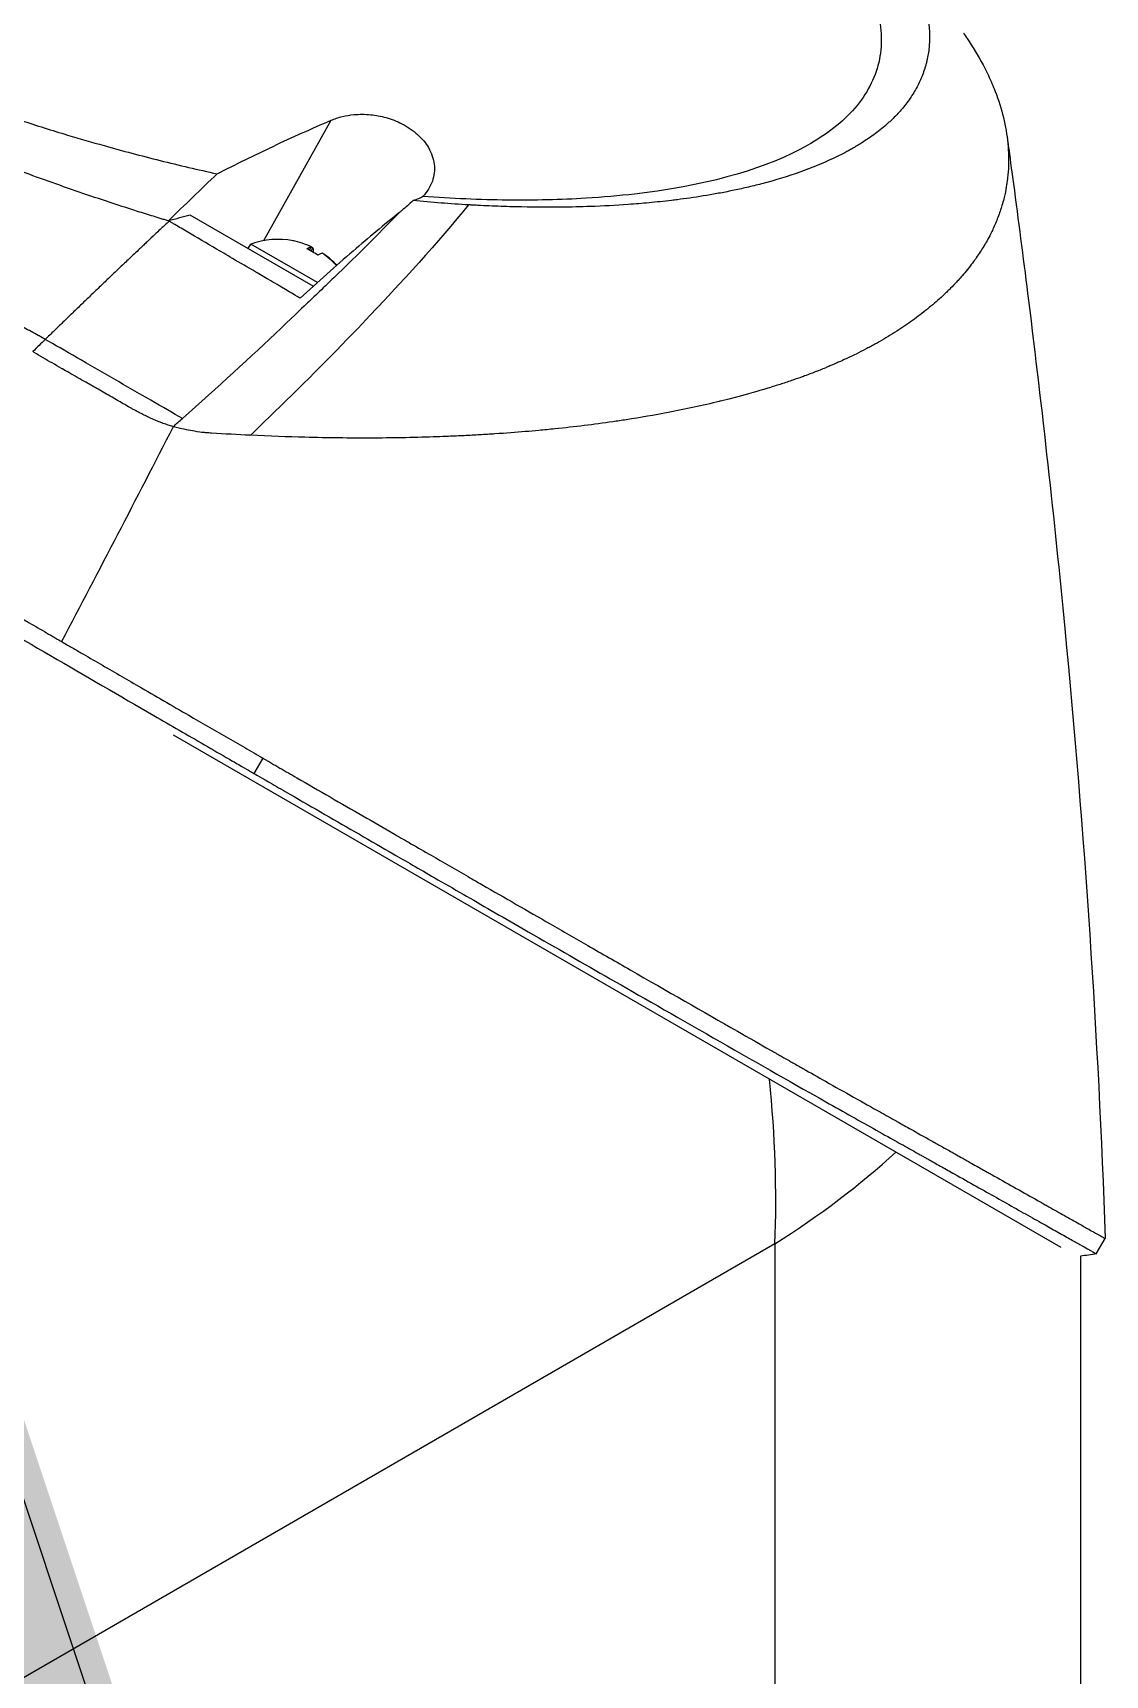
# Model space of a CAD drawing. Header units: millimetres. Extents: x 0 to 4378, y 0 to 2376.
# Drawn here: x 2708.6 to 2769.1, y 1173.6 to 1266.4 of the extents above; entities that cross this region are included whole.
import ezdxf

# ---------------------------------------------------------------- set-up
doc = ezdxf.new("R2010")
doc.units = ezdxf.units.MM
doc.header["$LTSCALE"] = 0.2
doc.layers.add('01_Object Line', color=4, linetype='Continuous')
doc.layers.add('12_Before Rev.Num.', color=5, linetype='Continuous')

# ---------------------------------------------------------------- blocks, each defined once
blk = doc.blocks.new('A$C990c551b_1')
for p, q in [((12.864, 220.649), (16.66, 227.445)), ((15.655, 218.07), (8.71, 222.079)), ((11.978, 220.193), (12.128, 220.452)), ((15.889, 218.281), (12.128, 220.452)), ((15.438, 220.107), (15.546, 220.293)), ((15.53, 220.059), (15.635, 220.241)), ((53.554, 220.383), (53.554, 220.383)), ((16.252, 219.874), (16.257, 219.883)), ((16.293, 218.048), (16.293, 218.048)), ((16.067, 217.832), (16.067, 217.832)), ((47.262, 214.734), (47.262, 214.734)), ((0.92, 213.725), (0.92, 213.724)), ((1.33, 213.488), (1.33, 213.488)), ((1.61, 213.327), (1.609, 213.328)), ((4.301, 211.789), (4.301, 211.789)), ((40.078, 211.946), (40.078, 211.946)), ((7.733, 192.721), (57.869, 163.775)), ((12.317, 190.538), (12.817, 191.404)), ((45.221, 166.388), (45.223, 166.389)), ((42.568, 164.516), (42.568, 164.516)), ((59.874, 163.412), (60.374, 164.278)), ((41.719, 163.965), (-2.97, 138.164)), ((41.719, 163.965), (41.719, 112.362)), ((59, 128.284), (59, 163.27))]:
    blk.add_line(p, q)
blk.add_arc((13.656, 216.199), 4.52, 78.91278, 109.76073)
for centre, major_axis, ratio, start_param, end_param in [((13.611, 216.225), (2.252, 3.901), 0.989823, 0.080554, 0.3277), ((12.413, 216.917), (2.14, 3.707), 0.142304, 0.011196, 0.084786), ((13.345, 216.378), (2.252, 3.901), 0.142304, 0.080554, 0.3277), ((13.477, 216.302), (2.14, 3.707), 0.989823, 6.1984, 6.367971), ((13.701, 216.173), (2.252, 3.901), 0.989823, 0.080554, 0.10379), ((13.345, 216.378), (2.252, 3.901), 0.142304, 5.966069, 6.202632), ((13.835, 216.096), (2.14, 3.707), 0.989823, 0.011196, 0.048719), ((13.967, 216.02), (2.252, 3.901), 0.142304, 0.080554, 0.3277), ((13.611, 216.225), (2.252, 3.901), 0.989823, 5.965058, 6.202632), ((13.701, 216.173), (2.252, 3.901), 0.989823, 5.986963, 6.202632), ((83.306, -15.333), (180.139, 312.009), 0.577341, 1.11638, 1.119299), ((0, 179.315), (55.75, 0), 0.57735, 1.480591, 1.480594), ((-79.709, 245.122), (-139.165, -83.727), 0.493461, 1.928726, 1.933233), ((0, 188.052), (-27.117, 52.444), 0.605881, 3.955109, 4.136536), ((0, 188.052), (58.977, 2.738), 0.605881, 5.469669, 5.651096)]:
    blk.add_ellipse(centre, major_axis=major_axis, ratio=ratio, start_param=start_param, end_param=end_param)
for points, knots in [([(-28.636, 246.821), (-28.558, 246.392), (-28.437, 245.956), (-28.112, 245.076), (-27.909, 244.631), (-27.507, 243.887), (-27.33, 243.59), (-26.885, 242.905), (-26.606, 242.515), (-26.003, 241.748), (-25.683, 241.37), (-25.131, 240.766), (-24.915, 240.538), (-24.485, 240.103), (-24.273, 239.895), (-23.624, 239.281), (-23.166, 238.874), (-22.303, 238.148), (-21.907, 237.828), (-21.187, 237.272), (-20.87, 237.035), (-20.149, 236.51), (-19.736, 236.22), (-18.866, 235.631), (-18.399, 235.326), (-17.704, 234.891), (-17.499, 234.765), (-17.039, 234.488), (-16.786, 234.339), (-16.282, 234.049), (-16.03, 233.907), (-15.552, 233.643), (-15.33, 233.522), (-14.554, 233.108), (-13.997, 232.821), (-12.902, 232.277), (-12.354, 232.013), (-11.354, 231.544), (-10.898, 231.335), (-9.814, 230.85), (-9.182, 230.576), (-7.727, 229.965), (-6.9, 229.63), (-5.631, 229.137), (-5.196, 228.972), (-4.278, 228.63), (-3.794, 228.454), (-2.497, 227.993), (-1.674, 227.711), (0.024, 227.153), (0.9, 226.877), (2.463, 226.407), (3.148, 226.207), (4.886, 225.72), (5.942, 225.439), (8.073, 224.907), (9.149, 224.655), (10.224, 224.42)], [0.000001, 0.000001, 0.000001, 0.000001, 0.329785, 0.329785, 0.655784, 0.655784, 0.869551, 0.869551, 1.1471, 1.1471, 1.413768, 1.413768, 1.572185, 1.572185, 1.716378, 1.716378, 1.998218, 1.998218, 2.220261, 2.220261, 2.38565, 2.38565, 2.586481, 2.586481, 2.797354, 2.797354, 2.890721, 2.890721, 2.998917, 2.998917, 3.102407, 3.102407, 3.193729, 3.193729, 3.404829, 3.404829, 3.606578, 3.606578, 3.771982, 3.771982, 3.995205, 3.995205, 4.278205, 4.278205, 4.423595, 4.423595, 4.583388, 4.583388, 4.852579, 4.852579, 5.133194, 5.133194, 5.349319, 5.349319, 5.678864, 5.678864, 6.012538, 6.012538, 6.012538, 6.012538]), ([(38.28, 246.091), (38.449, 245.993), (38.901, 245.733), (39.894, 245.117), (40.28, 244.869), (40.905, 244.455), (41.15, 244.288), (42.35, 243.457), (43.247, 242.778), (44.62, 241.644), (45.138, 241.187), (46.266, 240.124), (46.85, 239.516), (48.067, 238.102), (48.65, 237.298), (49.735, 235.45), (50.146, 234.413), (50.387, 233.145), (50.421, 232.881), (50.45, 232.49), (50.455, 232.361), (50.458, 232.105), (50.456, 231.979), (50.447, 231.787), (50.442, 231.723), (50.427, 231.53), (50.413, 231.405), (50.377, 231.158), (50.355, 231.036), (50.317, 230.855), (50.303, 230.795), (50.273, 230.672), (50.257, 230.609), (50.222, 230.485), (50.203, 230.423), (50.145, 230.237), (50.101, 230.112), (50.011, 229.879), (49.964, 229.766), (49.863, 229.544), (49.809, 229.435), (49.635, 229.109), (49.504, 228.894), (49.206, 228.461), (49.036, 228.241), (48.69, 227.842), (48.518, 227.662), (48.274, 227.427), (48.222, 227.379), (47.956, 227.135), (47.73, 226.947), (47.368, 226.671), (47.244, 226.58), (46.99, 226.403), (46.86, 226.315), (46.593, 226.143), (46.458, 226.059), (46.247, 225.934), (46.175, 225.892), (46.033, 225.811), (45.964, 225.772), (45.817, 225.692), (45.743, 225.652), (45.53, 225.539), (45.382, 225.464), (44.082, 224.826), (42.757, 224.338), (41.138, 223.897), (40.999, 223.86), (40.719, 223.788), (40.581, 223.754), (40.306, 223.687), (40.17, 223.655), (39.898, 223.593), (39.763, 223.563), (39.495, 223.505), (39.36, 223.477), (38.972, 223.398), (38.709, 223.348), (37.941, 223.209), (37.418, 223.125), (36.682, 223.02), (36.451, 222.989), (36.108, 222.945), (35.999, 222.932), (35.673, 222.893), (35.457, 222.868), (35.034, 222.823), (34.83, 222.803), (34.234, 222.747), (33.841, 222.714), (32.744, 222.636), (32.031, 222.598), (30.759, 222.552), (30.207, 222.54), (28.806, 222.525), (27.949, 222.532), (26.643, 222.565), (26.205, 222.579), (25.541, 222.607), (25.319, 222.618), (24.985, 222.635), (24.874, 222.641), (24.706, 222.65), (24.651, 222.653), (24.567, 222.658), (24.539, 222.659), (24.483, 222.662), (24.455, 222.664), (24.427, 222.666)], [0.000492, 0.000492, 0.000492, 0.000492, 0.070477, 0.070477, 0.116784, 0.116784, 0.147598, 0.147598, 0.270163, 0.270163, 0.35129, 0.35129, 0.459378, 0.459378, 0.603543, 0.603543, 0.795477, 0.795477, 0.846759, 0.846759, 0.872247, 0.872247, 0.897546, 0.897546, 0.910816, 0.910816, 0.936058, 0.936058, 0.961053, 0.961053, 0.973407, 0.973407, 0.986612, 0.986612, 0.999925, 0.999925, 1.026343, 1.026343, 1.051465, 1.051465, 1.076258, 1.076258, 1.125243, 1.125243, 1.177878, 1.177878, 1.224985, 1.224985, 1.237745, 1.237745, 1.287061, 1.287061, 1.311764, 1.311764, 1.336615, 1.336615, 1.361333, 1.361333, 1.372959, 1.372959, 1.384222, 1.384222, 1.395507, 1.395507, 1.41867, 1.41867, 1.596072, 1.596072, 1.612752, 1.612752, 1.628768, 1.628768, 1.644172, 1.644172, 1.659003, 1.659003, 1.673475, 1.673475, 1.702106, 1.702106, 1.756638, 1.756638, 1.781274, 1.781274, 1.792708, 1.792708, 1.814679, 1.814679, 1.835454, 1.835454, 1.874477, 1.874477, 1.942807, 1.942807, 1.994085, 1.994085, 2.070998, 2.070998, 2.109452, 2.109452, 2.128666, 2.128666, 2.138273, 2.138273, 2.143077, 2.143077, 2.145479, 2.145479, 2.147874, 2.147874, 2.147874, 2.147874]), ([(36.071, 245.415), (36.112, 245.391), (36.144, 245.373), (36.214, 245.332), (36.25, 245.311), (36.356, 245.249), (36.427, 245.208), (36.641, 245.081), (36.782, 244.997), (37.218, 244.732), (37.51, 244.55), (38.5, 243.916), (39.177, 243.452), (41.208, 241.968), (42.443, 240.924), (43.729, 239.649), (43.959, 239.413), (44.713, 238.602), (45.191, 238.028), (45.871, 237.104), (46.108, 236.752), (46.6, 235.946), (46.838, 235.495), (47.209, 234.656), (47.351, 234.268), (47.519, 233.68), (47.568, 233.476), (47.807, 232.258), (47.77, 231.284), (47.356, 229.915), (47.16, 229.476), (46.653, 228.631), (46.34, 228.226), (45.605, 227.459), (45.186, 227.098), (44.236, 226.413), (43.706, 226.09), (40.776, 224.57), (37.626, 223.72), (32.919, 223.176), (32.003, 223.097), (29.637, 222.953), (28.151, 222.918), (25.842, 222.943), (25.058, 222.965), (23.467, 223.034), (22.659, 223.081), (21.842, 223.141)], [0.000001, 0.000001, 0.000001, 0.000001, 0.017289, 0.017289, 0.034993, 0.034993, 0.070506, 0.070506, 0.142461, 0.142461, 0.294734, 0.294734, 0.67969, 0.67969, 1.52071, 1.52071, 1.712137, 1.712137, 2.17847, 2.17847, 2.468632, 2.468632, 2.845677, 2.845677, 3.177241, 3.177241, 3.354712, 3.354712, 4.246918, 4.246918, 4.688059, 4.688059, 5.129475, 5.129475, 5.562211, 5.562211, 5.997516, 5.997516, 7.753462, 7.753462, 8.159608, 8.159608, 8.770872, 8.770872, 9.07783, 9.07783, 9.385555, 9.385555, 9.385555, 9.385555]), ([(7.511, 221.747), (7.437, 221.77), (7.363, 221.792), (7.289, 221.815), (7.215, 221.837), (7.141, 221.86), (7.067, 221.883), (6.918, 221.928), (6.771, 221.974), (6.623, 222.019), (6.327, 222.111), (6.031, 222.204), (5.736, 222.298), (5.145, 222.485), (4.556, 222.676), (3.968, 222.871), (2.793, 223.26), (1.624, 223.664), (0.466, 224.08), (-0.692, 224.497), (-1.839, 224.926), (-2.972, 225.367), (-4.106, 225.807), (-5.224, 226.259), (-6.326, 226.72), (-7.427, 227.181), (-8.51, 227.652), (-9.571, 228.13), (-10.633, 228.609), (-11.673, 229.095), (-12.688, 229.587), (-13.195, 229.833), (-13.697, 230.081), (-14.191, 230.329), (-14.686, 230.578), (-15.173, 230.829), (-15.653, 231.08), (-16.133, 231.332), (-16.606, 231.584), (-17.069, 231.838), (-17.301, 231.966), (-17.531, 232.093), (-17.758, 232.221), (-17.985, 232.348), (-18.208, 232.476), (-18.429, 232.603), (-18.65, 232.731), (-18.869, 232.859), (-19.084, 232.987), (-19.299, 233.115), (-19.512, 233.244), (-19.722, 233.372), (-20.142, 233.629), (-20.551, 233.887), (-20.951, 234.144), (-21.35, 234.402), (-21.74, 234.659), (-22.119, 234.916), (-22.499, 235.174), (-22.869, 235.431), (-23.229, 235.687), (-23.948, 236.2), (-24.629, 236.711), (-25.267, 237.218), (-25.905, 237.725), (-26.501, 238.228), (-27.052, 238.725), (-27.603, 239.222), (-28.11, 239.714), (-28.569, 240.197), (-29.029, 240.681), (-29.442, 241.157), (-29.806, 241.623), (-30.171, 242.09), (-30.487, 242.547), (-30.753, 242.993), (-30.886, 243.216), (-31.007, 243.436), (-31.115, 243.653), (-31.169, 243.762), (-31.22, 243.869), (-31.268, 243.976), (-31.292, 244.03), (-31.315, 244.083), (-31.337, 244.136), (-31.348, 244.163), (-31.359, 244.19), (-31.37, 244.216), (-31.378, 244.237), (-31.387, 244.258), (-31.395, 244.28)], [0, 0, 0, 0, 0.003914, 0.003914, 0.003914, 0.007828, 0.007828, 0.007828, 0.015656, 0.015656, 0.015656, 0.031312, 0.031312, 0.031312, 0.062623, 0.062623, 0.062623, 0.125247, 0.125247, 0.125247, 0.18787, 0.18787, 0.18787, 0.250493, 0.250493, 0.250493, 0.313116, 0.313116, 0.313116, 0.37574, 0.37574, 0.37574, 0.407051, 0.407051, 0.407051, 0.438363, 0.438363, 0.438363, 0.469675, 0.469675, 0.469675, 0.485368, 0.485368, 0.485368, 0.500986, 0.500986, 0.500986, 0.516605, 0.516605, 0.516605, 0.532223, 0.532223, 0.532223, 0.56346, 0.56346, 0.56346, 0.594697, 0.594697, 0.594697, 0.625934, 0.625934, 0.625934, 0.688408, 0.688408, 0.688408, 0.750881, 0.750881, 0.750881, 0.813355, 0.813355, 0.813355, 0.875829, 0.875829, 0.875829, 0.938303, 0.938303, 0.938303, 0.969539, 0.969539, 0.969539, 0.985158, 0.985158, 0.985158, 0.992967, 0.992967, 0.992967, 0.996872, 0.996872, 0.996872, 1, 1, 1, 1]), ([(0.52, 215.067), (0.454, 215.104), (0.387, 215.14), (0.321, 215.176), (0.254, 215.213), (0.188, 215.249), (0.121, 215.286), (-0.011, 215.359), (-0.144, 215.432), (-0.277, 215.505), (-0.543, 215.651), (-0.808, 215.797), (-1.074, 215.943), (-1.605, 216.234), (-2.135, 216.526), (-2.664, 216.817), (-3.722, 217.399), (-4.777, 217.98), (-5.824, 218.558), (-6.871, 219.136), (-7.91, 219.711), (-8.94, 220.282), (-9.969, 220.853), (-10.988, 221.42), (-11.994, 221.981), (-13, 222.542), (-13.993, 223.098), (-14.97, 223.647), (-15.947, 224.196), (-16.909, 224.738), (-17.853, 225.272), (-18.325, 225.54), (-18.792, 225.805), (-19.255, 226.068), (-19.717, 226.331), (-20.175, 226.591), (-20.628, 226.85), (-21.08, 227.108), (-21.528, 227.365), (-21.97, 227.618), (-22.191, 227.746), (-22.411, 227.872), (-22.63, 227.998), (-22.848, 228.123), (-23.064, 228.248), (-23.279, 228.372), (-23.494, 228.496), (-23.707, 228.62), (-23.919, 228.743), (-24.131, 228.865), (-24.342, 228.987), (-24.551, 229.109), (-24.969, 229.352), (-25.381, 229.591), (-25.787, 229.828), (-26.193, 230.065), (-26.593, 230.298), (-26.986, 230.529), (-27.379, 230.759), (-27.766, 230.986), (-28.147, 231.21), (-28.907, 231.657), (-29.641, 232.091), (-30.346, 232.51), (-31.051, 232.929), (-31.727, 233.333), (-32.372, 233.72), (-33.017, 234.108), (-33.63, 234.479), (-34.21, 234.832), (-34.791, 235.185), (-35.337, 235.521), (-35.848, 235.838), (-36.36, 236.155), (-36.836, 236.453), (-37.276, 236.731), (-37.496, 236.871), (-37.707, 237.005), (-37.909, 237.135), (-38.01, 237.2), (-38.108, 237.263), (-38.205, 237.326), (-38.253, 237.357), (-38.3, 237.388), (-38.347, 237.418), (-38.371, 237.434), (-38.394, 237.449), (-38.417, 237.464), (-38.441, 237.479), (-38.464, 237.494), (-38.487, 237.509)], [0, 0, 0, 0, 0.0039109, 0.0039109, 0.0039109, 0.0078218, 0.0078218, 0.0078218, 0.0156437, 0.0156437, 0.0156437, 0.0312874, 0.0312874, 0.0312874, 0.0625747, 0.0625747, 0.0625747, 0.1251494, 0.1251494, 0.1251494, 0.1877242, 0.1877242, 0.1877242, 0.2502989, 0.2502989, 0.2502989, 0.3128736, 0.3128736, 0.3128736, 0.3754483, 0.3754483, 0.3754483, 0.4067357, 0.4067357, 0.4067357, 0.4380231, 0.4380231, 0.4380231, 0.4693104, 0.4693104, 0.4693104, 0.4849915, 0.4849915, 0.4849915, 0.5005978, 0.5005978, 0.5005978, 0.5162041, 0.5162041, 0.5162041, 0.5318104, 0.5318104, 0.5318104, 0.5630231, 0.5630231, 0.5630231, 0.5942357, 0.5942357, 0.5942357, 0.6254483, 0.6254483, 0.6254483, 0.6878736, 0.6878736, 0.6878736, 0.7502989, 0.7502989, 0.7502989, 0.8127242, 0.8127242, 0.8127242, 0.8751494, 0.8751494, 0.8751494, 0.9375747, 0.9375747, 0.9375747, 0.9687874, 0.9687874, 0.9687874, 0.9843937, 0.9843937, 0.9843937, 0.9921968, 0.9921968, 0.9921968, 0.9960984, 0.9960984, 0.9960984, 1, 1, 1, 1]), ([(52.367, 232.384), (52.439, 232.281), (52.511, 232.176), (52.582, 232.069), (52.893, 231.603), (53.197, 231.103), (53.478, 230.57), (53.581, 230.375), (53.681, 230.175), (53.778, 229.971), (53.918, 229.673), (54.046, 229.375), (54.162, 229.078), (54.353, 228.582), (54.509, 228.089), (54.629, 227.599), (54.689, 227.353), (54.74, 227.107), (54.782, 226.862), (54.823, 226.621), (54.855, 226.381), (54.878, 226.141), (54.924, 225.659), (54.934, 225.182), (54.907, 224.71), (54.894, 224.474), (54.872, 224.239), (54.84, 224.006), (54.834, 223.957), (54.827, 223.908), (54.819, 223.859), (54.81, 223.798), (54.784, 223.614), (54.719, 223.311), (54.679, 223.127), (54.625, 222.898), (54.544, 222.627), (54.484, 222.426), (54.41, 222.201), (54.316, 221.954), (54.276, 221.847), (54.231, 221.736), (54.182, 221.621), (54.137, 221.515), (54.088, 221.405), (54.035, 221.291), (53.994, 221.203), (53.95, 221.113), (53.904, 221.02), (53.84, 220.893), (53.773, 220.767), (53.703, 220.641), (53.643, 220.534), (53.581, 220.427), (53.517, 220.321), (53.452, 220.215), (53.386, 220.109), (53.318, 220.004), (53.248, 219.896), (53.172, 219.784), (53.099, 219.679), (53.031, 219.582), (52.965, 219.49), (52.882, 219.38), (52.799, 219.269), (52.699, 219.139), (52.6, 219.016), (52.501, 218.892), (52.403, 218.776), (52.299, 218.657), (52.224, 218.57), (52.147, 218.484), (52.069, 218.399), (52.04, 218.367), (52.011, 218.335), (51.981, 218.303), (51.872, 218.186), (51.76, 218.069), (51.645, 217.954), (51.588, 217.897), (51.53, 217.839), (51.471, 217.782), (51.412, 217.725), (51.353, 217.668), (51.292, 217.611), (51.172, 217.498), (51.049, 217.386), (50.923, 217.274), (50.67, 217.051), (50.407, 216.832), (50.133, 216.616), (49.996, 216.509), (49.856, 216.402), (49.714, 216.296), (49.571, 216.19), (49.426, 216.086), (49.278, 215.982), (49.204, 215.93), (49.13, 215.879), (49.055, 215.827), (48.979, 215.776), (48.903, 215.725), (48.827, 215.674), (48.677, 215.575), (48.525, 215.478), (48.371, 215.381), (48.366, 215.378), (48.362, 215.376), (48.357, 215.373), (48.198, 215.274), (48.036, 215.176), (47.871, 215.079), (47.705, 214.982), (47.537, 214.886), (47.367, 214.791), (47.281, 214.744), (47.195, 214.697), (47.108, 214.65), (47.021, 214.604), (46.933, 214.557), (46.845, 214.511), (46.668, 214.419), (46.489, 214.328), (46.306, 214.238), (46.199, 214.185), (46.091, 214.133), (45.981, 214.081), (45.979, 214.08), (45.977, 214.079), (45.975, 214.077), (45.941, 214.061), (45.867, 214.026), (45.752, 213.973), (45.665, 213.932), (45.555, 213.882), (45.42, 213.821), (45.347, 213.789), (45.268, 213.754), (45.181, 213.716), (45.092, 213.676), (44.995, 213.635), (44.89, 213.59), (44.817, 213.559), (44.74, 213.527), (44.659, 213.493), (44.637, 213.484), (44.615, 213.475), (44.594, 213.466), (44.366, 213.372), (44.164, 213.292), (43.991, 213.225), (43.566, 213.059), (43.315, 212.97), (43.255, 212.948), (43.085, 212.887), (42.913, 212.826), (42.739, 212.766), (42.526, 212.692), (42.309, 212.62), (42.09, 212.549), (41.993, 212.517), (41.894, 212.485), (41.796, 212.454), (41.674, 212.415), (41.551, 212.377), (41.428, 212.339), (41.286, 212.295), (41.142, 212.251), (40.998, 212.209), (40.742, 212.132), (39.989, 211.903), (38.652, 211.576), (38.629, 211.571), (38.606, 211.565), (38.583, 211.559), (37.648, 211.332), (36.683, 211.124), (35.693, 210.935), (34.922, 210.787), (34.134, 210.651), (33.333, 210.527), (33.08, 210.488), (32.826, 210.45), (32.57, 210.413), (31.504, 210.259), (30.414, 210.125), (29.304, 210.011), (28.998, 209.979), (28.692, 209.949), (28.383, 209.921), (28.143, 209.899), (27.89, 209.876), (27.623, 209.854), (27.104, 209.811), (26.535, 209.767), (25.913, 209.726), (25.635, 209.708), (25.347, 209.69), (25.048, 209.673), (24.767, 209.657), (24.476, 209.641), (24.176, 209.626), (23.893, 209.612), (23.6, 209.599), (23.299, 209.587), (23.253, 209.585), (23.206, 209.583), (23.159, 209.581), (22.922, 209.572), (22.674, 209.563), (22.416, 209.554), (21.871, 209.536), (21.277, 209.521), (20.634, 209.51), (20.072, 209.5), (19.472, 209.494), (18.833, 209.492), (17.731, 209.49), (16.514, 209.501), (15.18, 209.535), (14.216, 209.56), (13.191, 209.596), (12.103, 209.648)], [0.2159975, 0.2159975, 0.2159975, 0.2159975, 0.2208888, 0.2208888, 0.2208888, 0.2422005, 0.2422005, 0.2422005, 0.25, 0.25, 0.25, 0.2678209, 0.2678209, 0.2678209, 0.2975362, 0.2975362, 0.2975362, 0.3125, 0.3125, 0.3125, 0.3272656, 0.3272656, 0.3272656, 0.3570095, 0.3570095, 0.3570095, 0.3718814, 0.3718814, 0.3718814, 0.375, 0.375, 0.375, 0.3991671, 0.3991671, 0.3991671, 0.4139157, 0.4139157, 0.4139157, 0.4249028, 0.4249028, 0.4249028, 0.429655, 0.429655, 0.429655, 0.4340613, 0.4340613, 0.4340613, 0.4375, 0.4375, 0.4375, 0.4468814, 0.4468814, 0.4468814, 0.4548932, 0.4548932, 0.4548932, 0.4629051, 0.4629051, 0.4629051, 0.4712008, 0.4712008, 0.4712008, 0.4789288, 0.4789288, 0.4789288, 0.4866568, 0.4866568, 0.4866568, 0.4943848, 0.4943848, 0.4943848, 0.5, 0.5, 0.5, 0.502414, 0.502414, 0.502414, 0.5112437, 0.5112437, 0.5112437, 0.5156585, 0.5156585, 0.5156585, 0.5200734, 0.5200734, 0.5200734, 0.528903, 0.528903, 0.528903, 0.5465624, 0.5465624, 0.5465624, 0.555392, 0.555392, 0.555392, 0.5642217, 0.5642217, 0.5642217, 0.5686366, 0.5686366, 0.5686366, 0.5730514, 0.5730514, 0.5730514, 0.5816327, 0.5816327, 0.5816327, 0.5818813, 0.5818813, 0.5818813, 0.5907202, 0.5907202, 0.5907202, 0.5995591, 0.5995591, 0.5995591, 0.6039786, 0.6039786, 0.6039786, 0.6083981, 0.6083981, 0.6083981, 0.6172371, 0.6172371, 0.6172371, 0.622449, 0.622449, 0.622449, 0.6229413, 0.6229413, 0.6229413, 0.6298917, 0.6298917, 0.6298917, 0.6351416, 0.6351416, 0.6351416, 0.6379546, 0.6379546, 0.6379546, 0.6408496, 0.6408496, 0.6408496, 0.6428571, 0.6428571, 0.6428571, 0.6433986, 0.6433986, 0.6433986, 0.6491487, 0.6491487, 0.6491487, 0.6632653, 0.6632653, 0.6632653, 0.6704637, 0.6704637, 0.6704637, 0.6793393, 0.6793393, 0.6793393, 0.6833065, 0.6833065, 0.6833065, 0.6882149, 0.6882149, 0.6882149, 0.6938776, 0.6938776, 0.6938776, 0.7239727, 0.7239727, 0.7239727, 0.7244898, 0.7244898, 0.7244898, 0.7589042, 0.7589042, 0.7589042, 0.7857143, 0.7857143, 0.7857143, 0.7941949, 0.7941949, 0.7941949, 0.8295621, 0.8295621, 0.8295621, 0.8392857, 0.8392857, 0.8392857, 0.849008, 0.849008, 0.849008, 0.8678821, 0.8678821, 0.8678821, 0.876305, 0.876305, 0.876305, 0.8842189, 0.8842189, 0.8842189, 0.8917062, 0.8917062, 0.8917062, 0.8928571, 0.8928571, 0.8928571, 0.9031342, 0.9031342, 0.9031342, 0.9247967, 0.9247967, 0.9247967, 0.9437386, 0.9437386, 0.9437386, 0.9764071, 0.9764071, 0.9764071, 1, 1, 1, 1]), ([(-50.558, 228.078), (-50.556, 228.077), (-50.547, 228.072), (-50.527, 228.06), (-50.519, 228.056), (-50.495, 228.042), (-50.478, 228.033), (-50.427, 228.004), (-50.392, 227.984), (-50.283, 227.922), (-50.205, 227.878), (-49.955, 227.735), (-49.766, 227.628), (-49.133, 227.267), (-48.621, 226.974), (-47.609, 226.395), (-47.162, 226.139), (-46.017, 225.482), (-45.285, 225.063), (-44.013, 224.332), (-43.527, 224.052), (-42.741, 223.6), (-42.46, 223.438), (-41.863, 223.096), (-41.548, 222.914), (-40.449, 222.281), (-39.628, 221.809), (-37.915, 220.821), (-37.026, 220.309), (-35.173, 219.24), (-34.212, 218.685), (-32.218, 217.534), (-31.188, 216.939), (-29.862, 216.172), (-29.594, 216.017), (-28.786, 215.549), (-28.243, 215.234), (-27.13, 214.59), (-26.561, 214.26), (-25.45, 213.616), (-24.909, 213.302), (-23.34, 212.392), (-22.301, 211.789), (-20.331, 210.645), (-19.404, 210.107), (-17.653, 209.09), (-16.832, 208.612), (-15.824, 208.027), (-15.643, 207.922), (-15.156, 207.639), (-14.851, 207.462), (-13.881, 206.897), (-13.215, 206.511), (-11.379, 205.444), (-10.208, 204.763), (-7.278, 203.06), (-5.521, 202.039), (-2.898, 200.516), (-2.026, 200.009), (-0.94, 199.379), (-0.723, 199.253), (-0.181, 198.938), (0.143, 198.75), (0.629, 198.468), (0.791, 198.374), (1.034, 198.233), (1.115, 198.186), (1.321, 198.066), (1.414, 198.012), (1.439, 197.998)], [-1.691817, -1.691817, -1.691817, -1.691817, -1.685693, -1.685693, -1.681725, -1.681725, -1.673789, -1.673789, -1.657916, -1.657916, -1.626174, -1.626174, -1.562675, -1.562675, -1.435698, -1.435698, -1.351034, -1.351034, -1.238185, -1.238185, -1.174022, -1.174022, -1.139664, -1.139664, -1.103057, -1.103057, -1.015385, -1.015385, -0.929461, -0.929461, -0.843958, -0.843958, -0.758525, -0.758525, -0.737003, -0.737003, -0.694304, -0.694304, -0.650672, -0.650672, -0.610004, -0.610004, -0.533695, -0.533695, -0.466986, -0.466986, -0.408715, -0.408715, -0.396001, -0.396001, -0.374521, -0.374521, -0.328153, -0.328153, -0.246913, -0.246913, -0.125005, -0.125005, -0.064057, -0.064057, -0.04882, -0.04882, -0.025982, -0.025982, -0.014544, -0.014544, -0.008825, -0.008825, -0.000001, -0.000001, -0.000001, -0.000001]), ([(10.224, 224.42), (11.28, 224.958), (12.33, 225.475), (14.477, 226.487), (15.569, 226.978), (16.66, 227.445)], [0.000001, 0.000001, 0.000001, 0.000001, 0.4541066, 0.4541066, 0.9270468, 0.9270468, 0.9270468, 0.9270468]), ([(16.66, 227.445), (16.858, 227.53), (17.071, 227.601), (17.505, 227.706), (17.724, 227.743), (18.253, 227.792), (18.57, 227.793), (19.181, 227.732), (19.472, 227.678), (20.07, 227.51), (20.371, 227.394), (20.991, 227.076), (21.291, 226.87), (21.802, 226.406), (22.005, 226.156), (22.341, 225.585), (22.446, 225.266), (22.522, 224.623), (22.483, 224.301), (22.268, 223.688), (22.085, 223.397), (21.842, 223.141)], [-1.14528, -1.14528, -1.14528, -1.14528, -1.059047, -1.059047, -0.979891, -0.979891, -0.875786, -0.875786, -0.784614, -0.784614, -0.687046, -0.687046, -0.571812, -0.571812, -0.456499, -0.456499, -0.315176, -0.315176, -0.162073, -0.162073, 0, 0, 0, 0]), ([(54.832, 226.536), (54.835, 226.511), (54.839, 226.484), (54.853, 226.382), (54.863, 226.305), (54.905, 225.999), (54.937, 225.769), (55.062, 224.849), (55.154, 224.16), (55.521, 221.403), (55.787, 219.337), (56.815, 211.078), (57.501, 204.899), (59.203, 187.187), (59.982, 175.694), (60.374, 164.278)], [0, 0, 0, 0, 0.00864, 0.00864, 0.034202, 0.034202, 0.110885, 0.110885, 0.340937, 0.340937, 1.031098, 1.031098, 3.101793, 3.101793, 6.985755, 6.985755, 6.985755, 6.985755]), ([(10.224, 224.42), (9.765, 223.981), (9.307, 223.54), (8.391, 222.656), (7.933, 222.213), (7.476, 221.768)], [-0.4140683, -0.4140683, -0.4140683, -0.4140683, -0.2070418, -0.2070418, -0.000001, -0.000001, -0.000001, -0.000001]), ([(21.289, 222.908), (21.187, 222.81), (21.082, 222.713), (20.871, 222.527), (20.765, 222.438), (20.657, 222.352)], [-0.09380006, -0.09380006, -0.09380006, -0.09380006, -0.04608774, -0.04608774, -0.000001, -0.000001, -0.000001, -0.000001]), ([(21.842, 223.141), (21.773, 223.091), (21.691, 223.047), (21.506, 222.97), (21.403, 222.937), (21.289, 222.908)], [-0.1192508, -0.1192508, -0.1192508, -0.1192508, -0.0589613, -0.0589613, 0, 0, 0, 0]), ([(24.427, 222.666), (23.911, 222.696), (23.392, 222.731), (22.346, 222.812), (21.819, 222.858), (21.289, 222.908)], [0.000026, 0.000026, 0.000026, 0.000026, 0.1679092, 0.1679092, 0.336286, 0.336286, 0.336286, 0.336286]), ([(7.511, 221.747), (7.36, 221.606), (7.212, 221.467), (7.067, 221.331), (6.984, 221.253), (6.902, 221.175), (6.79, 221.07), (6.678, 220.965), (6.537, 220.832), (6.408, 220.711), (6.344, 220.65), (6.283, 220.592), (6.22, 220.533), (6.158, 220.474), (6.094, 220.414), (6.031, 220.354), (5.967, 220.294), (5.904, 220.235), (5.841, 220.175), (5.746, 220.085), (5.652, 219.996), (5.557, 219.906), (5.462, 219.816), (5.368, 219.727), (5.273, 219.637), (5.179, 219.547), (5.084, 219.457), (4.989, 219.367), (4.911, 219.293), (4.832, 219.218), (4.753, 219.143), (4.675, 219.068), (4.596, 218.993), (4.518, 218.918), (4.439, 218.843), (4.36, 218.769), (4.282, 218.694), (4.195, 218.611), (4.109, 218.529), (4.023, 218.446), (3.937, 218.364), (3.85, 218.281), (3.764, 218.199), (3.678, 218.116), (3.591, 218.034), (3.505, 217.951), (3.423, 217.872), (3.341, 217.793), (3.259, 217.715), (3.177, 217.636), (3.094, 217.557), (3.012, 217.478), (2.93, 217.399), (2.848, 217.32), (2.766, 217.241), (2.682, 217.16), (2.598, 217.08), (2.514, 216.999), (2.43, 216.918), (2.346, 216.837), (2.263, 216.756), (2.179, 216.675), (2.095, 216.594), (2.011, 216.513), (1.928, 216.433), (1.846, 216.353), (1.763, 216.273), (1.68, 216.193), (1.597, 216.113), (1.515, 216.033), (1.432, 215.953), (1.35, 215.873), (1.267, 215.793), (1.184, 215.712), (1.101, 215.632), (1.018, 215.551), (0.935, 215.47), (0.852, 215.39), (0.769, 215.309), (0.686, 215.228), (0.603, 215.148), (0.52, 215.067)], [0, 0, 0, 0, 0.0897132, 0.0897132, 0.0897132, 0.1414804, 0.1414804, 0.1414804, 0.1932476, 0.1932476, 0.1932476, 0.2191312, 0.2191312, 0.2191312, 0.2450148, 0.2450148, 0.2450148, 0.2708984, 0.2708984, 0.2708984, 0.3096449, 0.3096449, 0.3096449, 0.3483914, 0.3483914, 0.3483914, 0.3871379, 0.3871379, 0.3871379, 0.4193782, 0.4193782, 0.4193782, 0.4516185, 0.4516185, 0.4516185, 0.4838587, 0.4838587, 0.4838587, 0.5192811, 0.5192811, 0.5192811, 0.5547035, 0.5547035, 0.5547035, 0.5901259, 0.5901259, 0.5901259, 0.6238896, 0.6238896, 0.6238896, 0.6576534, 0.6576534, 0.6576534, 0.6914171, 0.6914171, 0.6914171, 0.7259458, 0.7259458, 0.7259458, 0.7604744, 0.7604744, 0.7604744, 0.795003, 0.795003, 0.795003, 0.8290876, 0.8290876, 0.8290876, 0.8631723, 0.8631723, 0.8631723, 0.8972569, 0.8972569, 0.8972569, 0.9315046, 0.9315046, 0.9315046, 0.9657523, 0.9657523, 0.9657523, 1, 1, 1, 1]), ([(8.71, 222.079), (8.509, 222.028), (8.308, 221.977), (7.999, 221.899), (7.892, 221.872), (7.733, 221.832), (7.681, 221.819), (7.578, 221.793), (7.486, 221.77), (7.476, 221.768)], [-0.03661254, -0.03661254, -0.03661254, -0.03661254, -0.01870238, -0.01870238, -0.00917405, -0.00917405, -0.00454332, -0.00454332, -0.000001, -0.000001, -0.000001, -0.000001]), ([(7.476, 221.768), (7.482, 221.764), (7.488, 221.761), (7.499, 221.754), (7.504, 221.751), (7.511, 221.747)], [-0.004802937, -0.004802937, -0.004802937, -0.004802937, -0.002367886, -0.002367886, 0, 0, 0, 0]), ([(14.909, 217.391), (14.762, 217.479), (14.324, 217.742), (13.449, 218.257), (13.29, 218.35), (12.889, 218.586), (12.644, 218.73), (11.965, 219.128), (11.525, 219.385), (10.923, 219.738), (10.758, 219.835), (10.048, 220.25), (9.487, 220.579), (8.692, 221.047), (8.439, 221.196), (8.073, 221.413), (7.956, 221.482), (7.784, 221.585), (7.728, 221.618), (7.619, 221.683), (7.565, 221.715), (7.511, 221.747)], [0.000001, 0.000001, 0.000001, 0.000001, 0.0517933, 0.0517933, 0.0631602, 0.0631602, 0.080667, 0.080667, 0.1119431, 0.1119431, 0.1236223, 0.1236223, 0.1626158, 0.1626158, 0.1804481, 0.1804481, 0.1887485, 0.1887485, 0.1927271, 0.1927271, 0.1965807, 0.1965807, 0.1965807, 0.1965807]), ([(20.524, 222.244), (19.246, 220.923), (18.074, 219.77), (17.101, 218.826), (16.372, 218.12), (15.773, 217.55), (15.335, 217.131), (15.146, 216.952), (14.661, 216.482), (13.839, 215.703), (12.109, 214.064), (10.251, 212.362), (8.264, 210.596)], [0, 0, 0, 0, 0.25, 0.25, 0.25, 0.375, 0.375, 0.375, 0.5, 0.5, 0.5, 1, 1, 1, 1]), ([(24.427, 222.666), (22.692, 220.566), (20.693, 218.333), (18.431, 215.965), (16.899, 214.361), (15.245, 212.696), (13.471, 210.968), (13.023, 210.532), (12.567, 210.092), (12.103, 209.648)], [-1, -1, -1, -1, -0.459072, -0.459072, -0.459072, -0.092566, -0.092566, -0.092566, 0, 0, 0, 0]), ([(20.524, 222.244), (19.645, 221.537), (18.772, 220.806), (16.91, 219.199), (15.926, 218.323), (14.909, 217.391)], [0.000083, 0.000083, 0.000083, 0.000083, 0.3756535, 0.3756535, 0.8068881, 0.8068881, 0.8068881, 0.8068881]), ([(20.524, 222.244), (20.546, 222.262), (20.569, 222.28), (20.613, 222.316), (20.635, 222.334), (20.657, 222.352)], [-0.0189743, -0.0189743, -0.0189743, -0.0189743, -0.00948198, -0.00948198, -0.000001, -0.000001, -0.000001, -0.000001]), ([(-33.719, 217.246), (-32.66, 216.635), (-31.563, 216.001), (-29.304, 214.693), (-28.143, 214.021), (-26.161, 212.873), (-25.359, 212.407), (-23.462, 211.307), (-22.362, 210.668), (-20.613, 209.653), (-19.974, 209.281), (-18.596, 208.481), (-17.857, 208.052), (-15.137, 206.471), (-13.138, 205.309), (-7.125, 201.814), (-3.111, 199.482), (2.788, 196.059), (4.735, 194.93), (7.61, 193.264), (8.562, 192.712), (9.979, 191.892), (10.449, 191.619), (11.152, 191.213), (11.386, 191.077), (12.002, 190.72), (12.284, 190.558), (12.317, 190.538)], [0, 0, 0, 0, 0.449356, 0.449356, 0.898467, 0.898467, 1.197468, 1.197468, 1.595858, 1.595858, 1.82337, 1.82337, 2.083118, 2.083118, 2.775822, 2.775822, 4.159486, 4.159486, 4.850949, 4.850949, 5.197063, 5.197063, 5.370242, 5.370242, 5.456832, 5.456832, 5.599134, 5.599134, 5.599134, 5.599134]), ([(7.742, 210.134), (7.737, 210.136), (7.731, 210.137), (7.726, 210.139), (7.642, 210.164), (7.554, 210.191), (7.462, 210.222), (7.373, 210.252), (7.28, 210.284), (7.184, 210.32), (7.169, 210.326), (7.154, 210.331), (7.138, 210.337), (6.97, 210.401), (6.802, 210.469), (6.637, 210.542), (6.608, 210.555), (6.579, 210.567), (6.55, 210.581), (6.488, 210.609), (6.427, 210.637), (6.368, 210.665), (6.274, 210.708), (6.185, 210.751), (6.1, 210.793), (6.057, 210.814), (6.015, 210.835), (5.974, 210.856), (5.958, 210.864), (5.911, 210.887), (5.835, 210.926), (5.798, 210.946), (5.754, 210.969), (5.704, 210.996), (5.699, 210.998), (5.694, 211.001), (5.69, 211.003), (5.651, 211.024), (5.612, 211.045), (5.572, 211.066), (5.518, 211.095), (5.462, 211.125), (5.407, 211.156), (5.381, 211.17), (5.354, 211.185), (5.326, 211.201), (5.074, 211.34), (4.728, 211.539), (4.289, 211.796), (4.014, 211.957), (3.753, 212.108), (3.507, 212.25), (3.392, 212.316), (3.28, 212.38), (3.172, 212.442), (3.042, 212.516), (2.808, 212.648), (2.471, 212.839), (2.426, 212.864), (2.379, 212.891), (2.329, 212.919), (1.978, 213.118), (1.697, 213.277), (1.487, 213.397), (1.47, 213.407), (1.452, 213.417), (1.434, 213.428), (1.073, 213.635), (0.729, 213.835), (0.403, 214.028), (0.228, 214.133), (0.057, 214.235), (-0.108, 214.335), (-0.133, 214.351), (-0.158, 214.366), (-0.183, 214.381)], [0, 0, 0, 0, 0.0021802, 0.0021802, 0.0021802, 0.0349898, 0.0349898, 0.0349898, 0.0665186, 0.0665186, 0.0665186, 0.0714286, 0.0714286, 0.0714286, 0.1321946, 0.1321946, 0.1321946, 0.1428571, 0.1428571, 0.1428571, 0.1638774, 0.1638774, 0.1638774, 0.197224, 0.197224, 0.197224, 0.2142857, 0.2142857, 0.2142857, 0.2376364, 0.2376364, 0.2376364, 0.2489714, 0.2489714, 0.2489714, 0.25, 0.25, 0.25, 0.2648779, 0.2648779, 0.2648779, 0.2857143, 0.2857143, 0.2857143, 0.3001586, 0.3001586, 0.3001586, 0.4285714, 0.4285714, 0.4285714, 0.525964, 0.525964, 0.525964, 0.5714286, 0.5714286, 0.5714286, 0.6658539, 0.6658539, 0.6658539, 0.6785714, 0.6785714, 0.6785714, 0.7857143, 0.7857143, 0.7857143, 0.7919818, 0.7919818, 0.7919818, 0.9202925, 0.9202925, 0.9202925, 0.9895013, 0.9895013, 0.9895013, 1, 1, 1, 1]), ([(8.264, 210.596), (7.746, 210.895), (7.132, 211.25), (6.471, 211.631), (5.809, 212.013), (5.1, 212.423), (4.391, 212.832), (3.682, 213.241), (2.973, 213.651), (2.312, 214.032), (1.651, 214.414), (1.038, 214.768), (0.52, 215.067)], [0, 0, 0, 0, 0.249993, 0.249993, 0.249993, 0.499995, 0.499995, 0.499995, 0.749998, 0.749998, 0.749998, 1, 1, 1, 1]), ([(12.103, 209.648), (11.376, 209.682), (10.647, 209.722), (9.915, 209.768), (9.782, 209.776), (9.69, 209.782), (9.641, 209.786), (9.553, 209.794), (9.462, 209.803), (9.369, 209.815), (9.199, 209.836), (9.018, 209.864), (8.825, 209.899), (8.574, 209.944), (8.213, 210.022), (7.742, 210.134)], [-1, -1, -1, -1, -0.5, -0.5, -0.5, -0.4375, -0.4375, -0.4375, -0.375, -0.375, -0.375, -0.25, -0.25, -0.25, 0, 0, 0, 0]), ([(1.439, 197.998), (1.468, 197.981), (1.572, 197.921), (1.804, 197.786), (1.895, 197.733), (2.168, 197.575), (2.35, 197.469), (2.895, 197.153), (3.258, 196.943), (4.343, 196.313), (5.063, 195.896), (6.257, 195.203), (6.733, 194.927), (7.682, 194.377), (8.155, 194.103), (9.333, 193.421), (10.036, 193.014), (11.083, 192.408), (11.432, 192.206), (11.953, 191.905), (12.126, 191.804), (12.386, 191.654), (12.472, 191.604), (12.581, 191.541), (12.8, 191.414), (12.817, 191.404)], [-1.054271, -1.054271, -1.054271, -1.054271, -1.016011, -1.016011, -0.991173, -0.991173, -0.941498, -0.941498, -0.842144, -0.842144, -0.643564, -0.643564, -0.511372, -0.511372, -0.379025, -0.379025, -0.180334, -0.180334, -0.080976, -0.080976, -0.031296, -0.031296, -0.006457, -0.006457, -0.000001, -0.000001, -0.000001, -0.000001]), ([(12.817, 191.404), (12.833, 191.395), (13.036, 191.278), (13.136, 191.22), (13.216, 191.174), (13.454, 191.036), (13.613, 190.944), (14.089, 190.669), (14.405, 190.486), (15.35, 189.939), (15.977, 189.577), (17.846, 188.497), (19.074, 187.787), (20.578, 186.92), (20.876, 186.748), (21.55, 186.358), (21.932, 186.138), (23.004, 185.519), (23.702, 185.117), (24.533, 184.638), (24.67, 184.559), (24.931, 184.409), (25.053, 184.339), (26.483, 183.515), (27.767, 182.776), (29.747, 181.637), (30.459, 181.227), (31.968, 180.36), (32.764, 179.903), (35.64, 178.252), (37.661, 177.095), (40.249, 175.617), (40.884, 175.255), (41.604, 174.845), (41.696, 174.792), (41.857, 174.701), (41.931, 174.659), (42.077, 174.575), (42.153, 174.532), (42.327, 174.433), (42.423, 174.379), (42.592, 174.283), (42.663, 174.243), (42.837, 174.144), (42.94, 174.085), (43.129, 173.979), (43.214, 173.93), (43.738, 173.634), (44.167, 173.391), (45.13, 172.846), (45.657, 172.548), (46.684, 171.97), (47.183, 171.689), (47.971, 171.248), (48.271, 171.08), (48.631, 170.879), (48.697, 170.841), (48.883, 170.737), (49.002, 170.67), (49.406, 170.444), (49.685, 170.288), (50.101, 170.055), (50.246, 169.974), (50.436, 169.867), (50.485, 169.84), (50.559, 169.798), (50.584, 169.784), (50.664, 169.74), (50.72, 169.708), (50.86, 169.629), (50.947, 169.581), (51.139, 169.473), (51.24, 169.416), (51.439, 169.304), (51.536, 169.249), (51.666, 169.176), (51.698, 169.158), (51.81, 169.095), (51.893, 169.049), (52.099, 168.932), (52.216, 168.868), (52.417, 168.755), (52.502, 168.706), (52.67, 168.611), (52.755, 168.563), (52.971, 168.442), (53.1, 168.37), (53.324, 168.244), (53.416, 168.192), (53.577, 168.102), (53.645, 168.063), (53.748, 168.006), (53.782, 167.986), (53.915, 167.912), (54.012, 167.857), (54.543, 167.559), (54.957, 167.325), (55.777, 166.864), (56.18, 166.637), (56.705, 166.342), (56.849, 166.261), (57.057, 166.143), (57.124, 166.106), (57.345, 165.981), (57.497, 165.896), (57.793, 165.729), (57.939, 165.647), (58.381, 165.397), (58.657, 165.242), (59.107, 164.988), (59.291, 164.885), (59.645, 164.686), (59.808, 164.594), (60.049, 164.458), (60.137, 164.409), (60.316, 164.308), (60.374, 164.277), (60.374, 164.278)], [-6.229962, -6.229962, -6.229962, -6.229962, -6.227864, -6.227864, -6.219552, -6.219552, -6.202929, -6.202929, -6.16968, -6.16968, -6.103208, -6.103208, -5.970065, -5.970065, -5.937453, -5.937453, -5.895346, -5.895346, -5.816119, -5.816119, -5.800362, -5.800362, -5.786281, -5.786281, -5.635887, -5.635887, -5.550128, -5.550128, -5.451964, -5.451964, -5.19041, -5.19041, -5.103809, -5.103809, -5.091041, -5.091041, -5.081268, -5.081268, -5.070806, -5.070806, -5.057101, -5.057101, -5.047416, -5.047416, -5.032993, -5.032993, -5.021064, -5.021064, -4.959513, -4.959513, -4.879662, -4.879662, -4.798866, -4.798866, -4.746913, -4.746913, -4.735039, -4.735039, -4.713278, -4.713278, -4.660559, -4.660559, -4.631405, -4.631405, -4.620962, -4.620962, -4.61581, -4.61581, -4.603824, -4.603824, -4.585775, -4.585775, -4.565126, -4.565126, -4.545061, -4.545061, -4.538129, -4.538129, -4.518662, -4.518662, -4.489931, -4.489931, -4.468034, -4.468034, -4.446173, -4.446173, -4.412022, -4.412022, -4.38742, -4.38742, -4.368644, -4.368644, -4.359076, -4.359076, -4.331844, -4.331844, -4.208918, -4.208918, -4.076245, -4.076245, -4.023995, -4.023995, -3.998904, -3.998904, -3.939656, -3.939656, -3.878964, -3.878964, -3.746371, -3.746371, -3.637173, -3.637173, -3.509455, -3.509455, -3.406658, -3.406658, -3.238868, -3.238868, -3.238868, -3.238868]), ([(12.317, 190.538), (12.364, 190.511), (12.77, 190.276), (13.657, 189.763), (13.99, 189.571), (14.985, 188.995), (15.645, 188.614), (17.613, 187.477), (18.909, 186.728), (20.539, 185.787), (20.897, 185.581), (21.67, 185.135), (22.081, 184.898), (23.582, 184.032), (24.654, 183.414), (26.31, 182.461), (26.909, 182.116), (29.085, 180.863), (30.633, 179.974), (35.099, 177.41), (40.404, 174.37), (45.061, 171.736), (46.037, 171.186), (47.403, 170.42), (47.838, 170.176), (48.422, 169.849), (48.585, 169.758), (49.06, 169.492), (49.363, 169.322), (49.75, 169.105), (49.84, 169.055), (49.993, 168.97), (50.054, 168.935), (50.174, 168.868), (50.232, 168.836), (50.348, 168.77), (50.408, 168.737), (50.697, 168.574), (50.924, 168.446), (51.386, 168.186), (51.621, 168.054), (52.281, 167.683), (52.696, 167.45), (53.492, 167.002), (53.874, 166.787), (54.626, 166.364), (54.995, 166.157), (55.711, 165.754), (56.059, 165.558), (56.557, 165.277), (56.723, 165.184), (57.154, 164.941), (57.404, 164.801), (57.903, 164.519), (58.147, 164.382), (58.583, 164.136), (58.777, 164.027), (59.114, 163.837), (59.259, 163.755), (59.618, 163.554), (59.773, 163.467), (59.862, 163.418), (59.874, 163.412), (59.874, 163.412)], [0.000001, 0.000001, 0.000001, 0.000001, 0.0174896, 0.0174896, 0.0280641, 0.0280641, 0.0492044, 0.0492044, 0.0915833, 0.0915833, 0.103829, 0.103829, 0.1177045, 0.1177045, 0.1548929, 0.1548929, 0.1762617, 0.1762617, 0.2332292, 0.2332292, 0.3447473, 0.3447473, 0.3768428, 0.3768428, 0.3928613, 0.3928613, 0.3992061, 0.3992061, 0.4115742, 0.4115742, 0.4153435, 0.4153435, 0.4181398, 0.4181398, 0.4207138, 0.4207138, 0.4231441, 0.4231441, 0.4328041, 0.4328041, 0.443145, 0.443145, 0.4624048, 0.4624048, 0.4815797, 0.4815797, 0.5018181, 0.5018181, 0.5229618, 0.5229618, 0.5340035, 0.5340035, 0.5527188, 0.5527188, 0.5738832, 0.5738832, 0.5945831, 0.5945831, 0.6145009, 0.6145009, 0.6528362, 0.6528362, 0.6664979, 0.6664979, 0.6664979, 0.6664979])]:
    blk.add_open_spline(points, degree=3, knots=knots)
for points in [[(7.742, 210.134), (5.654, 206.061), (3.553, 202.015), (1.439, 197.998)], [(59.874, 163.412), (59.58, 163.364), (59.285, 163.316), (58.991, 163.269)]]:
    blk.add_open_spline(points, degree=3)
blk = doc.blocks.new('Blk$A46N0-6W24B')
at = {"layer": '12_Before Rev.Num.'}
blk.add_hatch(color=256, dxfattribs=at).paths.add_polyline_path([(-0.937, 48.967), (-5.689, 34.711), (3.815, 34.711)])
blk.add_line((3.023, 34.711), (-0.937, 46.591), dxfattribs=at)

msp = doc.modelspace()

# ---------------------------------------------------------------- block references
at = {"xscale": 1.92, "yscale": 1.92, "zscale": 1.92}
msp.add_blockref('Blk$A46N0-6W24B', (2708.215, 1098.999), dxfattribs=at)
at = {"layer": '01_Object Line'}
msp.add_blockref('A$C990c551b_1', (2708.753, 1034.021), dxfattribs=at)

doc.saveas('drawing.dxf')
